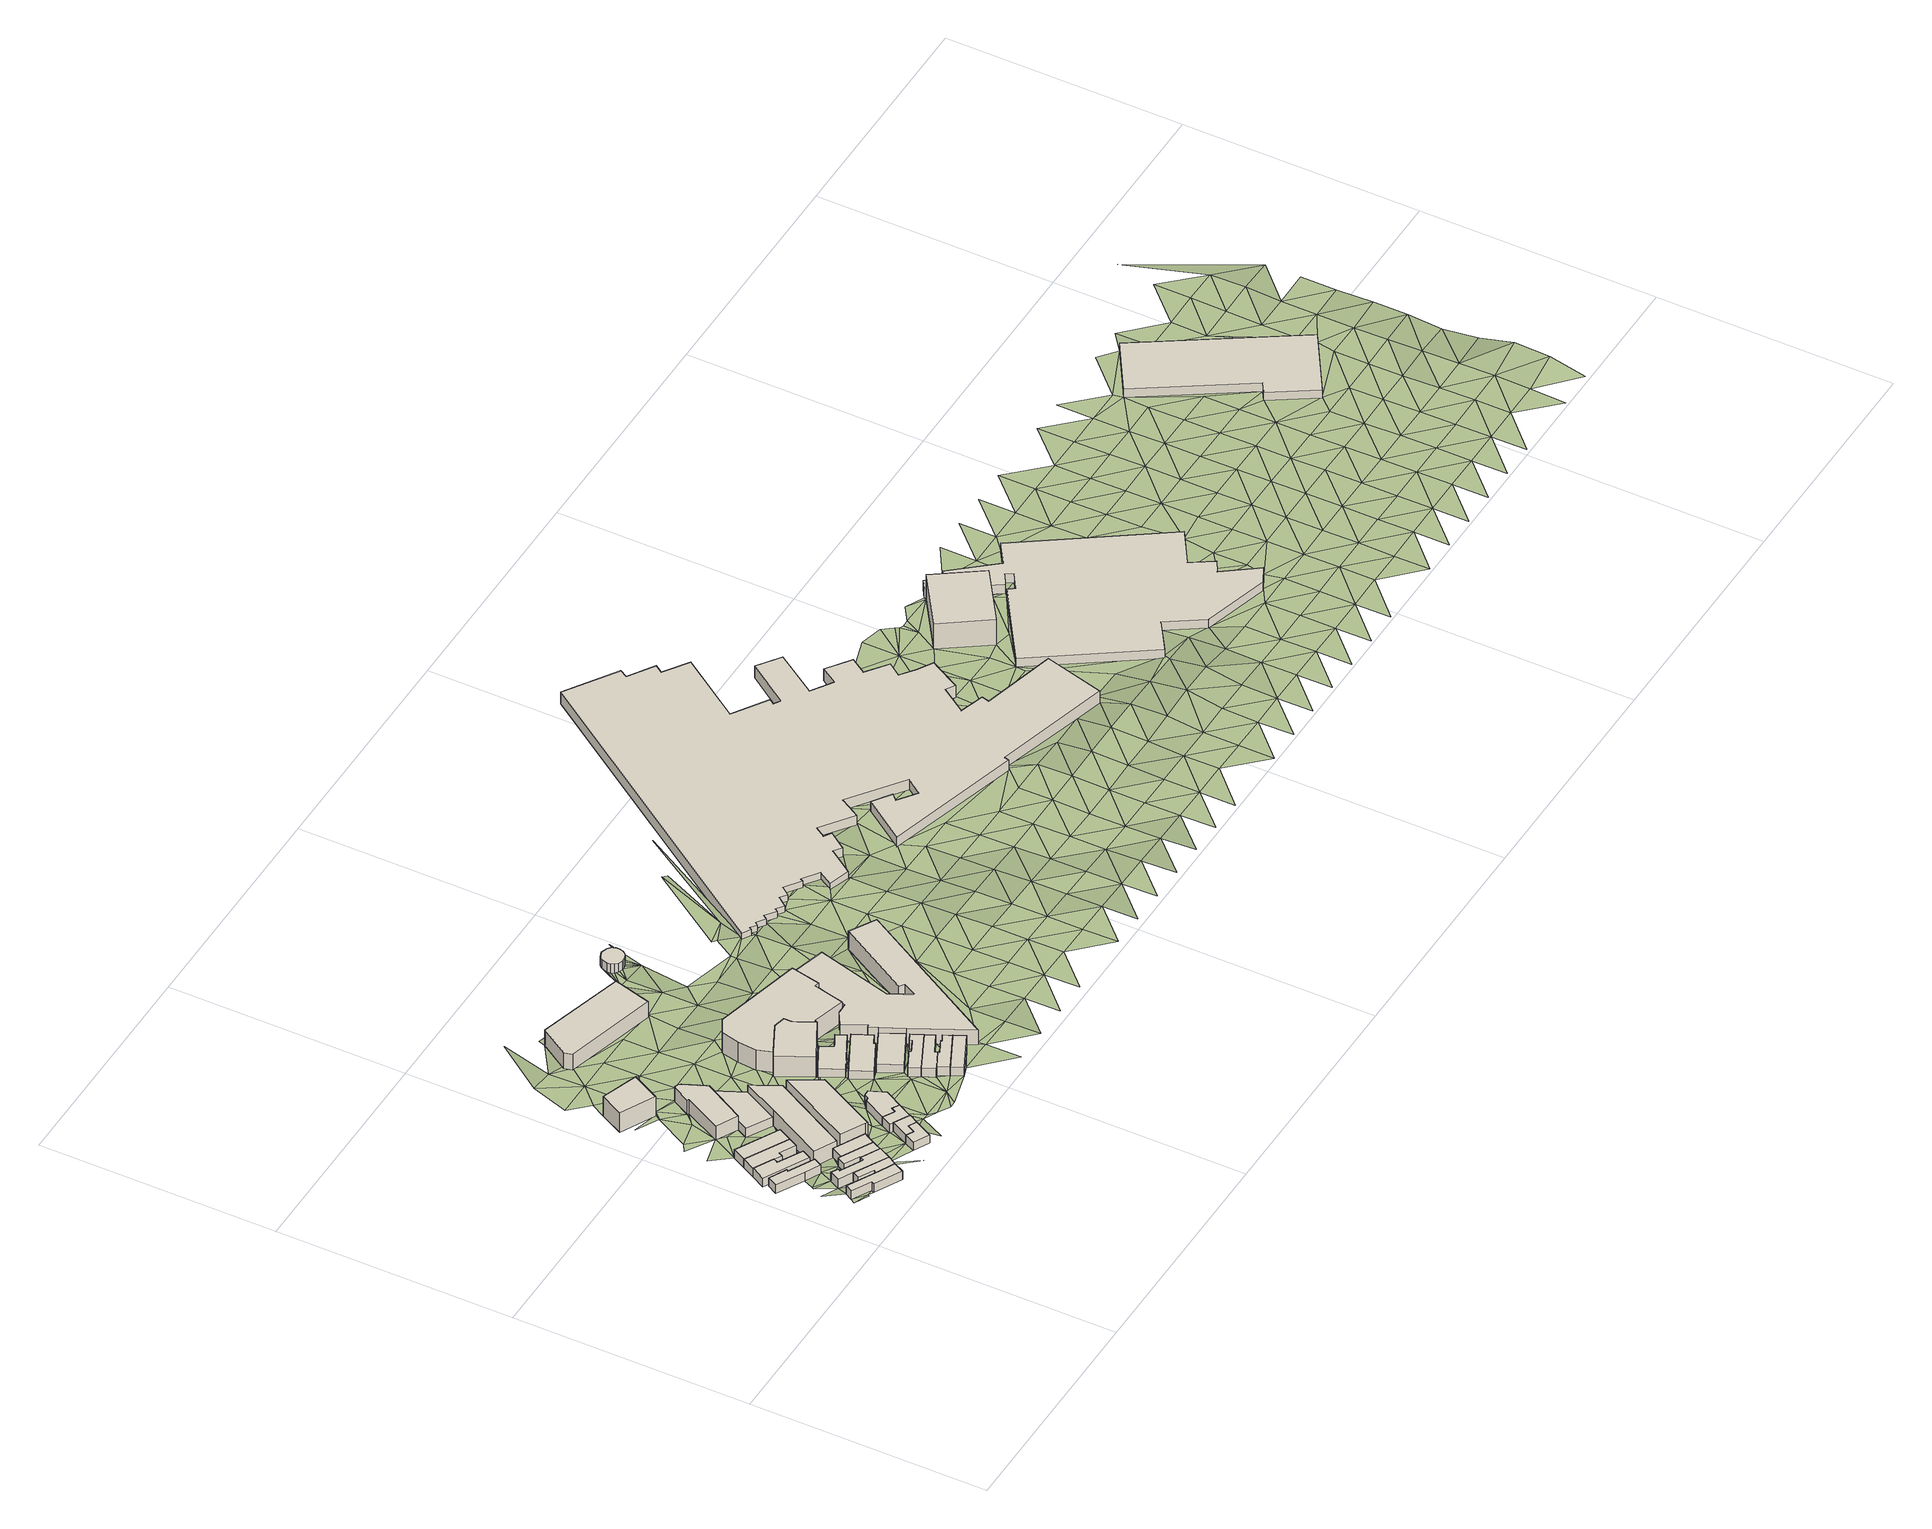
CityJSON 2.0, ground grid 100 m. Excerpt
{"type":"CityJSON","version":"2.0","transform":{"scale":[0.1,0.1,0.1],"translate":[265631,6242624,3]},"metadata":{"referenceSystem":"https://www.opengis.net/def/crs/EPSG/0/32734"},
"CityObjects":{
"building1":{"type":"Building","attributes":{"address":"11 Goldsmith Road Salt River Cape Town","building":"house","building:levels":"1","footprint":{"type":"Polygon"},"plus_code":"C9X3XWXJ+XVV","ground_height":9.92,"building_height":4.1,"roof_height":14.02},"geometry":[{"type":"Solid","lod":"1","boundaries":[[[[0,1,2,3]],[[1,4,5,2]],[[4,6,7,5]],[[6,8,9,7]],[[8,10,11,9]],[[10,12,13,11]],[[12,0,3,13]],[[3,2,5,7,9,11,13]],[[12,10,8,6,4,1,0]]]]}]},
"building2":{"type":"Building","attributes":{"address":"18 Kingsley Road Salt River Cape Town","building":"house","building:levels":"1","footprint":{"type":"Polygon"},"plus_code":"C9XJXGX6+X4V","ground_height":10.74,"building_height":4.1,"roof_height":14.84},"geometry":[{"type":"Solid","lod":"1","boundaries":[[[[14,15,16,17]],[[15,18,19,16]],[[18,20,21,19]],[[20,22,23,21]],[[22,24,25,23]],[[24,26,27,25]],[[26,14,17,27]],[[17,16,19,21,23,25,27]],[[26,24,22,20,18,15,14]]]]}]},
"building3":{"type":"Building","attributes":{"address":"9 Goldsmith Road Salt River Cape Town","building":"house","building:levels":"1","footprint":{"type":"Polygon"},"plus_code":"C9X5XMX9+XFW","ground_height":9.92,"building_height":4.1,"roof_height":14.02},"geometry":[{"type":"Solid","lod":"1","boundaries":[[[[28,29,30,31,32,33]],[[29,34,35,31,30]],[[34,36,37,35]],[[36,38,39,37]],[[38,40,41,39]],[[40,28,33,32,41]],[[32,31,35,37,39,41]],[[40,38,36,34,29,28]]]]}]},
"building4":{"type":"Building","attributes":{"address":"16 Kingsley Road Salt River Cape Town","building":"house","building:levels":"1","footprint":{"type":"Polygon"},"plus_code":"C9XRX4XP+X8X","ground_height":10.74,"building_height":4.1,"roof_height":14.84},"geometry":[{"type":"Solid","lod":"1","boundaries":[[[[15,42,43,16]],[[42,44,45,43]],[[44,46,47,45]],[[46,48,49,47]],[[48,18,19,49]],[[18,15,16,19]],[[16,43,45,47,49,19]],[[18,48,46,44,42,15]]]]}]},
"building5":{"type":"Building","attributes":{"address":"14 Kingsley Road Salt River Cape Town","building":"house","building:levels":"1","footprint":{"type":"Polygon"},"plus_code":"C9XRXVX4+XFX","ground_height":10.74,"building_height":4.1,"roof_height":14.84},"geometry":[{"type":"Solid","lod":"1","boundaries":[[[[50,51,52,43]],[[51,53,54,55,52]],[[53,56,57,58,55,54]],[[56,59,60,58,57]],[[59,61,62,60]],[[61,63,64,62]],[[63,65,66,64]],[[65,67,45,66]],[[67,50,43,45]],[[43,52,55,58,60,62,64,66,45]],[[67,65,63,61,59,56,53,51,50]]]]}]},
"building6":{"type":"Building","attributes":{"address":"7 Goldsmith Road Salt River Cape Town","building":"house","building:levels":"1","footprint":{"type":"Polygon"},"plus_code":"C9X8XMX8+X8W","ground_height":9.62,"building_height":4.1,"roof_height":13.72},"geometry":[{"type":"Solid","lod":"1","boundaries":[[[[68,28,33,69]],[[28,40,70,33]],[[40,71,72,70]],[[71,73,74,72]],[[73,75,76,74]],[[75,77,78,76]],[[77,68,69,78]],[[69,33,70,72,74,76,78]],[[77,75,73,71,40,28,68]]]]}]},
"building7":{"type":"Building","attributes":{"address":"5 Goldsmith Road Salt River Cape Town","building":"house","building:levels":"1","footprint":{"type":"Polygon"},"plus_code":"C9XFXJXV+XHR","ground_height":9.62,"building_height":4.1,"roof_height":13.72},"geometry":[{"type":"Solid","lod":"1","boundaries":[[[[68,77,78,69]],[[77,79,80,78]],[[79,81,82,80]],[[81,68,69,82]],[[69,78,80,82]],[[81,79,77,68]]]]}]},
"building8":{"type":"Building","attributes":{"address":"12 Kingsley Road Salt River Cape Town","building":"house","building:levels":"1","footprint":{"type":"Polygon"},"plus_code":"CCX3XFXR+XCV","ground_height":10.36,"building_height":4.1,"roof_height":14.46},"geometry":[{"type":"Solid","lod":"1","boundaries":[[[[51,83,84,85]],[[83,86,87,84]],[[86,88,89,87]],[[88,90,91,89]],[[90,92,93,91]],[[92,53,54,93]],[[53,51,85,54]],[[85,84,87,89,91,93,54]],[[53,92,90,88,86,83,51]]]]}]},
"building9":{"type":"Building","attributes":{"address":"10 Kingsley Road Salt River Cape Town","building":"house","building:levels":"1","footprint":{"type":"Polygon"},"plus_code":"CCX6XMXG+X8V","ground_height":10.36,"building_height":4.1,"roof_height":14.46},"geometry":[{"type":"Solid","lod":"1","boundaries":[[[[83,94,95,84]],[[94,96,97,95]],[[96,98,99,97]],[[98,86,87,99]],[[86,83,84,87]],[[84,95,97,99,87]],[[86,98,96,94,83]]]]}]},
"building10":{"type":"Building","attributes":{"address":"484 Goldsmith Road Salt River Cape Town","building":"apartments","building:levels":"3","footprint":{"type":"Polygon"},"plus_code":"C9X7XFX7+XQR","ground_height":8.63,"building_height":9.7,"roof_height":18.33},"geometry":[{"type":"Solid","lod":"1","boundaries":[[[[100,101,102,103,104,105]],[[101,106,107,103,102]],[[106,108,109,107]],[[108,100,105,104,109]],[[104,103,107,109]],[[108,106,101,100]]]]}]},
"building11":{"type":"Building","attributes":{"address":"381 Lower Main Road Salt River Cape Town","building":"office","building:levels":"2","footprint":{"type":"Polygon"},"plus_code":"CCX6XJXJ+X3X","ground_height":9.96,"building_height":6.9,"roof_height":16.86},"geometry":[{"type":"Solid","lod":"1","boundaries":[[[[110,111,112,113,114,115]],[[111,116,117,113,112]],[[116,118,119,117]],[[118,120,121,119]],[[120,110,115,114,121]],[[114,113,117,119,121]],[[120,118,116,111,110]]]]}]},
"building12":{"type":"Building","attributes":{"building":"retail","building:levels":"2","footprint":{"type":"Polygon"},"plus_code":"C9XVXCXX+XJX","ground_height":8.91,"building_height":6.9,"roof_height":15.81},"geometry":[{"type":"Solid","lod":"1","boundaries":[[[[122,123,124,125,126,127]],[[123,128,129,125,124]],[[128,130,131,129]],[[130,132,133,131]],[[132,134,135,133]],[[134,136,137,135]],[[136,138,139,137]],[[138,140,141,139]],[[140,122,127,126,141]],[[126,125,129,131,133,135,137,139,141]],[[140,138,136,134,132,130,128,123,122]]]]}]},
"building13":{"type":"Building","attributes":{"address":"7 Kingsley Road Salt River Cape Town","building":"house","building:levels":"1","footprint":{"type":"Polygon"},"plus_code":"CFX3XFXC+X4W","ground_height":10.5,"building_height":4.1,"roof_height":14.6},"geometry":[{"type":"Solid","lod":"1","boundaries":[[[[142,143,144,145]],[[143,146,147,144]],[[146,148,149,147]],[[148,150,151,149]],[[150,152,153,151]],[[152,142,145,153]],[[145,144,147,149,151,153]],[[152,150,148,146,143,142]]]]}]},
"building14":{"type":"Building","attributes":{"building":"retail","building:levels":"1","footprint":{"type":"Polygon"},"plus_code":"CCX7X4XM+X4X","ground_height":9.27,"building_height":4.1,"roof_height":13.37},"geometry":[{"type":"Solid","lod":"1","boundaries":[[[[154,155,127,115]],[[155,156,157,127]],[[156,158,159,157]],[[158,160,112,159]],[[160,154,115,112]],[[115,127,157,159,112]],[[160,158,156,155,154]]]]}]},
"building15":{"type":"Building","attributes":{"address":"The Baobab Student Accomodation 377 Lower Main Road Salt River Cape Town","building":"residential","building:levels":"3","rooms":"42","residential":"student","footprint":{"type":"Polygon"},"plus_code":"CCXPXJXH+XFW","ground_height":9.88,"building_height":9.7,"roof_height":19.58},"geometry":[{"type":"Solid","lod":"1","boundaries":[[[[161,162,95,163,164,97]],[[162,165,166,163,95]],[[165,167,168,166]],[[167,169,170,168]],[[169,161,97,164,170]],[[164,163,166,168,170]],[[169,167,165,162,161]]]]}]},
"building16":{"type":"Building","attributes":{"address":"5 Kingsley Road Salt River Cape Town","building":"house","building:levels":"1","footprint":{"type":"Polygon"},"plus_code":"CFX6XGXR+X3V","ground_height":10.5,"building_height":4.1,"roof_height":14.6},"geometry":[{"type":"Solid","lod":"1","boundaries":[[[[171,172,153,145]],[[172,173,151,153]],[[173,174,149,151]],[[174,175,176,177,149]],[[175,178,179,180,177,176]],[[178,171,145,180,179]],[[145,153,151,149,177,180]],[[178,175,174,173,172,171]]]]}]},
"building17":{"type":"Building","attributes":{"address":"3 Kingsley Road Salt River Cape Town","building":"house","building:levels":"1","footprint":{"type":"Polygon"},"plus_code":"CFX9X2X5+X4R","ground_height":10.16,"building_height":4.1,"roof_height":14.26},"geometry":[{"type":"Solid","lod":"1","boundaries":[[[[181,182,183,176]],[[182,184,185,186,183]],[[184,187,188,189,186,185]],[[187,190,191,192,189,188]],[[190,193,194,195,192,191]],[[193,196,179,195,194]],[[196,181,176,179]],[[176,183,186,189,192,195,179]],[[196,193,190,187,184,182,181]]]]}]},
"building18":{"type":"Building","attributes":{"address":"375 Lower Main Road Salt River Cape Town","building":"retail","building:levels":"1","footprint":{"type":"Polygon"},"plus_code":"CFXGX8XQ+XGR","ground_height":10.09,"building_height":4.1,"roof_height":14.19},"geometry":[{"type":"Solid","lod":"1","boundaries":[[[[197,198,199,200]],[[198,201,202,199]],[[201,203,204,202]],[[203,205,206,204]],[[205,207,208,206]],[[207,209,191,208]],[[209,210,188,191]],[[210,211,185,188]],[[211,197,200,185]],[[200,199,202,204,206,208,191,188,185]],[[211,210,209,207,205,203,201,198,197]]]]}]},
"building19":{"type":"Building","attributes":{"address":"266 Lower Main Road Salt River Cape Town","building":"commercial","building:levels":"3","footprint":{"type":"Polygon"},"plus_code":"CGX3XMXX+X6W","ground_height":9.28,"building_height":9.7,"roof_height":18.98},"geometry":[{"type":"Solid","lod":"1","boundaries":[[[[212,213,214,215,216,217]],[[213,218,219,220,215,214]],[[218,221,222,223,220,219]],[[221,224,225,226,223,222]],[[224,227,228,226,225]],[[227,229,230,228]],[[229,212,217,216,230]],[[216,215,220,223,226,228,230]],[[229,227,224,221,218,213,212]]]]}]},
"building20":{"type":"Building","attributes":{"address":"The Palace 1-3 Malta Road Salt River Cape Town","building":"cinema","building:use":"commercial","building:levels":"2","footprint":{"type":"Polygon"},"plus_code":"CCXXXJXG+XPW","ground_height":8.08,"building_height":6.9,"roof_height":14.98},"geometry":[{"type":"Solid","lod":"1","boundaries":[[[[231,232,233,234]],[[232,235,236,233]],[[235,237,238,236]],[[237,239,240,238]],[[239,231,234,240]],[[234,233,236,238,240]],[[239,237,235,232,231]]]]}]},
"building21":{"type":"Building","attributes":{"address":"262 Lower Main Road Salt River Cape Town","building":"retail","building:levels":"1","footprint":{"type":"Polygon"},"plus_code":"CGX6X5X4+XFR","ground_height":9.75,"building_height":4.1,"roof_height":13.85},"geometry":[{"type":"Solid","lod":"1","boundaries":[[[[241,242,243,244]],[[242,245,246,243]],[[245,247,248,246]],[[247,249,250,248]],[[249,251,252,250]],[[251,241,244,252]],[[244,243,246,248,250,252]],[[251,249,247,245,242,241]]]]}]},
"building22":{"type":"Building","attributes":{"address":"260 Lower Main Road Salt River Cape Town","building":"retail","building:levels":"1","footprint":{"type":"Polygon"},"plus_code":"CGXHXPXQ+XHV","ground_height":9.83,"building_height":4.1,"roof_height":13.93},"geometry":[{"type":"Solid","lod":"1","boundaries":[[[[253,254,255,256]],[[254,257,258,255]],[[257,259,260,258]],[[259,261,262,260]],[[261,263,264,262]],[[263,253,256,264]],[[256,255,258,260,262,264]],[[263,261,259,257,254,253]]]]}]},
"building23":{"type":"Building","attributes":{"address":"258 Lower Main Road Salt River Cape Town","building":"retail","building:levels":"1","footprint":{"type":"Polygon"},"plus_code":"CGXWXXXC+XGW","ground_height":9.83,"building_height":4.1,"roof_height":13.93},"geometry":[{"type":"Solid","lod":"1","boundaries":[[[[265,266,267,268]],[[266,269,270,267]],[[269,271,272,270]],[[271,265,268,272]],[[268,267,270,272]],[[271,269,266,265]]]]}]},
"building24":{"type":"Building","attributes":{"address":"Lower Main Road Salt River Cape Town","building":"retail","building:levels":"1","footprint":{"type":"Polygon"},"plus_code":"CHX3XGXQ+X2V","ground_height":10.21,"building_height":4.1,"roof_height":14.31},"geometry":[{"type":"Solid","lod":"1","boundaries":[[[[273,274,275,276]],[[274,277,278,275]],[[277,279,280,278]],[[279,281,282,280]],[[281,283,284,282]],[[283,285,286,284]],[[285,287,288,286]],[[287,273,276,288]],[[276,275,278,280,282,284,286,288]],[[287,285,283,281,279,277,274,273]]]]}]},
"building25":{"type":"Building","attributes":{"address":"Lower Main Road Salt River Cape Town","building":"retail","building:levels":"1","footprint":{"type":"Polygon"},"plus_code":"CHX5XWXW+X7W","ground_height":10.21,"building_height":4.1,"roof_height":14.31},"geometry":[{"type":"Solid","lod":"1","boundaries":[[[[289,290,276,275]],[[290,291,292,276]],[[291,293,294,292]],[[293,295,296,294]],[[295,297,298,296]],[[297,299,300,298]],[[299,289,275,300]],[[275,276,292,294,296,298,300]],[[299,297,295,293,291,290,289]]]]}]},
"building26":{"type":"Building","attributes":{"address":"Lower Main Road Salt River Cape Town","building":"retail","building:levels":"1","footprint":{"type":"Polygon"},"plus_code":"CHX8XRX2+XMV","ground_height":10.21,"building_height":4.1,"roof_height":14.31},"geometry":[{"type":"Solid","lod":"1","boundaries":[[[[301,302,303,304]],[[302,305,306,303]],[[305,307,308,306]],[[307,309,310,308]],[[309,311,312,310]],[[311,295,296,312]],[[295,293,294,296]],[[293,301,304,294]],[[304,303,306,308,310,312,296,294]],[[293,295,311,309,307,305,302,301]]]]}]},
"building27":{"type":"Building","attributes":{"address":"Lower Main Road Salt River Cape Town","building":"retail","building:levels":"1","footprint":{"type":"Polygon"},"plus_code":"CHXFX6X7+XHV","ground_height":10.34,"building_height":4.1,"roof_height":14.44},"geometry":[{"type":"Solid","lod":"1","boundaries":[[[[313,314,315,316,317,304]],[[314,318,319,316,315]],[[318,320,321,319]],[[320,313,304,317,321]],[[317,316,319,321]],[[320,318,314,313]]]]}]},
"building28":{"type":"Building","attributes":{"address":"Malta House 3 Malta Road 7925 Salt River","building":"commercial","building:levels":"3","footprint":{"type":"Polygon"},"plus_code":"CGXJXHX7+XMW","ground_height":8.87,"building_height":9.7,"roof_height":18.57},"geometry":[{"type":"Solid","lod":"1","boundaries":[[[[322,323,324,325]],[[323,326,327,324]],[[326,328,329,327]],[[328,330,331,329]],[[330,332,333,225,331]],[[332,334,222,225,333]],[[334,335,219,222]],[[335,336,214,219]],[[336,337,217,214]],[[337,338,339,217]],[[338,340,341,339]],[[340,342,343,341]],[[342,344,345,346,343]],[[344,322,325,346,345]],[[325,324,327,329,331,225,222,219,214,217,339,341,343,346]],[[344,342,340,338,337,336,335,334,332,330,328,326,323,322]]]]}]},
"building29":{"type":"Building","attributes":{"address":"4 Malta Road Salt River Cape Town","building":"industrial","building:levels":"2","footprint":{"type":"Polygon"},"plus_code":"CHXMX6X5+XRX","ground_height":9.54,"building_height":6.9,"roof_height":16.44},"geometry":[{"type":"Solid","lod":"1","boundaries":[[[[347,348,345,349]],[[348,350,351,345]],[[350,352,353,351]],[[352,354,355,353]],[[354,356,357,355]],[[356,358,359,357]],[[358,360,267,361,359]],[[360,362,268,363,361,267]],[[362,364,365,363,268]],[[364,366,367,365]],[[366,368,369,367]],[[368,370,371,369]],[[370,372,373,371]],[[372,374,375,373]],[[374,376,377,375]],[[376,378,379,377]],[[378,347,349,379]],[[349,345,351,353,355,357,359,361,363,365,367,369,371,373,375,377,379]],[[378,376,374,372,370,368,366,364,362,360,358,356,354,352,350,348,347]]]]}]},
"building30":{"type":"Building","attributes":{"building":"storage_tank","building:levels":"1","footprint":{"type":"Polygon"},"plus_code":"CGXVX9XX+XCV","ground_height":7.19,"building_height":4.1,"roof_height":11.29},"geometry":[{"type":"Solid","lod":"1","boundaries":[[[[380,381,382,383]],[[381,384,385,382]],[[384,386,387,385]],[[386,388,389,387]],[[388,390,391,389]],[[390,392,393,391]],[[392,394,395,393]],[[394,396,397,395]],[[396,398,399,397]],[[398,400,401,399]],[[400,402,403,401]],[[402,404,405,403]],[[404,406,407,405]],[[406,408,409,407]],[[408,410,411,409]],[[410,380,383,411]],[[383,382,385,387,389,391,393,395,397,399,401,403,405,407,409,411]],[[410,408,406,404,402,400,398,396,394,392,390,388,386,384,381,380]]]]}]},
"building31":{"type":"Building","attributes":{"building":"industrial","building:levels":"1","footprint":{"type":"Polygon"},"plus_code":"CVX2X3XW+XRW","ground_height":5.39,"building_height":4.1,"roof_height":9.49},"geometry":[{"type":"Solid","lod":"1","boundaries":[[[[412,413,414,415]],[[413,416,417,414]],[[416,418,419,417]],[[418,420,421,419]],[[420,422,423,421]],[[422,424,425,423]],[[424,426,427,425]],[[426,428,429,427]],[[428,430,431,429]],[[430,432,433,431]],[[432,434,435,433]],[[434,436,437,435]],[[436,438,439,437]],[[438,440,441,439]],[[440,442,443,441]],[[442,444,445,443]],[[444,446,447,445]],[[446,448,449,447]],[[448,450,451,449]],[[450,452,453,451]],[[452,454,455,453]],[[454,456,457,455]],[[456,458,459,457]],[[458,460,461,459]],[[460,462,463,461]],[[462,464,465,463]],[[464,466,467,465]],[[466,468,469,467]],[[468,470,471,469]],[[470,472,473,471]],[[472,474,475,473]],[[474,476,477,475]],[[476,478,479,477]],[[478,480,481,479]],[[480,482,483,481]],[[482,484,485,483]],[[484,486,487,485]],[[486,488,489,487]],[[488,490,491,489]],[[490,492,493,491]],[[492,494,495,493]],[[494,496,497,495]],[[496,498,499,497]],[[498,500,501,499]],[[500,502,503,501]],[[502,504,505,503]],[[504,506,507,505]],[[506,508,509,507]],[[508,510,511,509]],[[510,512,513,511]],[[512,514,515,513]],[[514,516,517,515]],[[516,518,519,517]],[[518,520,521,519]],[[520,522,523,521]],[[522,524,525,523]],[[524,526,527,525]],[[526,528,529,527]],[[528,530,531,529]],[[530,532,533,531]],[[532,412,415,533]],[[415,414,417,419,421,423,425,427,429,431,433,435,437,439,441,443,445,447,449,451,453,455,457,459,461,463,465,467,469,471,473,475,477,479,481,483,485,487,489,491,493,495,497,499,501,503,505,507,509,511,513,515,517,519,521,523,525,527,529,531,533]],[[532,530,528,526,524,522,520,518,516,514,512,510,508,506,504,502,500,498,496,494,492,490,488,486,484,482,480,478,476,474,472,470,468,466,464,462,460,458,456,454,452,450,448,446,444,442,440,438,436,434,432,430,428,426,424,422,420,418,416,413,412]]]]}]},
"building32":{"type":"Building","attributes":{"building":"industrial","building:levels":"4","footprint":{"type":"Polygon"},"plus_code":"C6XFX6X7+X3V","ground_height":3.67,"building_height":12.5,"roof_height":16.17},"geometry":[{"type":"Solid","lod":"1","boundaries":[[[[534,535,536,537]],[[535,538,539,536]],[[538,540,541,539]],[[540,534,537,541]],[[537,536,539,541]],[[540,538,535,534]]]]}]},
"building33":{"type":"Building","attributes":{"building":"industrial","building:levels":"1","footprint":{"type":"Polygon"},"plus_code":"C8X4XWX7+XMV","ground_height":3.94,"building_height":4.1,"roof_height":8.04},"geometry":[{"type":"Solid","lod":"1","boundaries":[[[[542,543,544,545]],[[543,546,547,544]],[[546,548,549,547]],[[548,550,551,549]],[[550,552,553,551]],[[552,554,555,553]],[[554,556,557,555]],[[556,558,559,557]],[[558,560,561,559]],[[560,562,563,561]],[[562,564,565,563]],[[564,566,567,565]],[[566,568,569,567]],[[568,570,571,569]],[[570,572,573,571]],[[572,574,575,573]],[[574,576,577,575]],[[576,578,579,577]],[[578,580,581,579]],[[580,582,583,581]],[[582,542,545,583]],[[545,544,547,549,551,553,555,557,559,561,563,565,567,569,571,573,575,577,579,581,583]],[[582,580,578,576,574,572,570,568,566,564,562,560,558,556,554,552,550,548,546,543,542]]]]}]},
"building34":{"type":"Building","attributes":{"building":"industrial","building:levels":"1","footprint":{"type":"Polygon"},"plus_code":"CJXRXJX5+XCX","ground_height":3.73,"building_height":4.1,"roof_height":7.83},"geometry":[{"type":"Solid","lod":"1","boundaries":[[[[584,585,586,587]],[[585,588,589,586]],[[588,590,591,589]],[[590,592,593,591]],[[592,594,595,593]],[[594,584,587,595]],[[587,586,589,591,593,595]],[[594,592,590,588,585,584]]]]}]},
"terrain1":{"type":"TINRelief","geometry":[{"type":"CompositeSurface","lod":"1","boundaries":[[[596,597,598]],[[598,597,599]],[[65,600,601]],[[596,598,602]],[[603,65,601]],[[602,598,604]],[[605,606,63]],[[63,606,65]],[[601,607,603]],[[608,65,603]],[[1,605,609]],[[610,611,10]],[[609,605,63]],[[8,610,10]],[[63,61,612]],[[613,603,607]],[[63,612,609]],[[61,59,90]],[[610,8,6]],[[614,615,616]],[[90,612,61]],[[617,90,59]],[[612,88,609]],[[612,90,88]],[[618,614,616]],[[609,88,6]],[[610,6,619]],[[620,621,81]],[[619,618,610]],[[622,90,617]],[[622,623,90]],[[614,624,625]],[[6,626,619]],[[88,626,6]],[[624,614,618]],[[619,624,618]],[[86,626,88]],[[627,620,628]],[[629,619,626]],[[619,630,624]],[[620,81,631]],[[632,631,81]],[[42,633,634]],[[626,635,629]],[[636,633,42]],[[632,81,637]],[[638,628,620]],[[619,639,630]],[[628,638,640]],[[620,631,641]],[[633,142,634]],[[641,631,632]],[[642,640,643]],[[634,142,644]],[[143,142,633]],[[630,639,637]],[[620,136,638]],[[639,632,637]],[[645,644,646]],[[134,640,638]],[[643,640,647]],[[169,629,635]],[[134,647,640]],[[100,648,649]],[[644,650,646]],[[638,136,134]],[[142,650,644]],[[651,649,652]],[[647,108,643]],[[108,648,100]],[[651,652,653]],[[134,654,647]],[[646,650,655]],[[650,142,656]],[[652,649,648]],[[654,657,647]],[[108,647,657]],[[658,629,169]],[[655,650,659]],[[646,655,167]],[[653,652,660]],[[661,108,657]],[[662,663,148]],[[664,648,108]],[[657,665,661]],[[652,648,664]],[[666,655,659]],[[661,665,667]],[[661,667,155]],[[175,148,663]],[[668,660,652]],[[664,108,661]],[[167,655,666]],[[663,182,175]],[[653,660,669]],[[110,670,155]],[[671,110,658]],[[672,182,663]],[[660,668,673]],[[668,652,674]],[[664,674,652]],[[658,169,671]],[[663,675,672]],[[666,676,203]],[[155,677,661]],[[666,203,167]],[[672,678,182]],[[110,671,670]],[[660,673,239]],[[182,678,679]],[[661,677,664]],[[677,155,670]],[[671,169,680]],[[681,167,203]],[[167,242,169]],[[203,201,681]],[[672,675,682]],[[169,242,680]],[[674,664,683]],[[682,675,684]],[[678,672,685]],[[686,670,671]],[[253,167,681]],[[687,201,679]],[[668,674,688]],[[686,671,680]],[[242,167,689]],[[679,678,685]],[[664,677,683]],[[681,201,687]],[[167,690,689]],[[691,682,684]],[[253,690,167]],[[682,685,672]],[[692,670,686]],[[680,242,693]],[[686,680,694]],[[677,670,695]],[[253,681,687]],[[685,687,679]],[[242,689,690]],[[688,674,683]],[[670,692,695]],[[682,691,696]],[[693,242,697]],[[683,677,698]],[[685,682,290]],[[699,687,685]],[[700,668,688]],[[290,682,701]],[[695,698,677]],[[269,687,702]],[[702,687,699]],[[703,687,269]],[[704,701,682]],[[699,685,290]],[[704,682,696]],[[253,705,690]],[[701,704,293]],[[706,239,707]],[[703,708,687]],[[702,699,709]],[[700,688,683]],[[698,710,683]],[[711,693,697]],[[698,695,712]],[[269,713,703]],[[710,700,683]],[[690,705,714]],[[697,715,716]],[[709,717,702]],[[711,697,716]],[[708,703,713]],[[718,709,719]],[[720,698,712]],[[721,722,696]],[[720,710,698]],[[708,723,724]],[[725,726,727]],[[726,728,727]],[[279,709,718]],[[729,711,716]],[[711,729,730]],[[729,716,714]],[[717,709,279]],[[729,714,705]],[[713,723,708]],[[705,723,731]],[[732,706,707]],[[725,727,733]],[[705,734,729]],[[731,734,705]],[[723,713,731]],[[710,735,700]],[[736,737,721]],[[279,277,717]],[[730,729,738]],[[721,737,722]],[[720,735,710]],[[739,740,727]],[[717,277,741]],[[733,727,740]],[[740,717,741]],[[733,740,741]],[[742,730,738]],[[717,740,743]],[[740,320,743]],[[722,743,320]],[[707,700,744]],[[322,720,712]],[[722,737,743]],[[744,700,735]],[[738,745,742]],[[735,720,746]],[[707,744,732]],[[747,743,737]],[[742,745,748]],[[749,744,735]],[[750,732,744]],[[742,748,751]],[[747,737,752]],[[720,322,746]],[[749,735,753]],[[746,753,735]],[[754,732,750]],[[755,743,747]],[[732,756,757]],[[756,732,754]],[[758,732,757]],[[750,744,759]],[[744,749,759]],[[760,754,750]],[[761,760,750]],[[759,761,750]],[[762,763,764]],[[763,762,765]],[[766,747,752]],[[761,759,767]],[[746,322,768]],[[759,769,767]],[[753,746,770]],[[753,771,749]],[[772,769,759]],[[755,773,743]],[[747,766,755]],[[772,759,774]],[[775,764,763]],[[770,746,768]],[[759,776,774]],[[768,322,777]],[[777,764,775]],[[753,770,771]],[[755,766,778]],[[755,778,779]],[[368,775,763]],[[773,780,743]],[[766,781,782]],[[777,783,768]],[[779,773,755]],[[784,777,775]],[[768,785,770]],[[786,771,770]],[[782,778,766]],[[777,784,783]],[[785,768,783]],[[775,368,784]],[[771,786,787]],[[770,785,786]],[[778,788,779]],[[788,778,782]],[[789,790,787]],[[783,784,791]],[[791,784,368]],[[786,789,787]],[[792,786,785]],[[773,779,793]],[[779,788,794]],[[795,785,783]],[[792,785,796]],[[792,796,797]],[[798,782,799]],[[796,785,795]],[[791,800,783]],[[793,779,794]],[[783,800,795]],[[368,780,791]],[[795,801,796]],[[788,782,802]],[[773,803,780]],[[804,790,789]],[[803,773,793]],[[802,794,788]],[[802,782,798]],[[795,805,806]],[[795,800,805]],[[791,780,807]],[[805,800,808]],[[800,791,809]],[[805,808,810]],[[803,807,780]],[[794,811,793]],[[794,802,812]],[[813,789,786]],[[791,807,809]],[[809,808,800]],[[811,794,812]],[[798,814,802]],[[793,815,803]],[[804,789,816]],[[817,808,818]],[[818,808,809]],[[819,814,798]],[[803,815,807]],[[811,815,793]],[[812,802,820]],[[814,820,802]],[[821,822,818]],[[809,823,818]],[[807,824,809]],[[821,818,823]],[[812,825,811]],[[807,815,824]],[[821,823,822]],[[826,823,809]],[[820,825,812]],[[827,814,819]],[[826,809,828]],[[811,829,815]],[[828,809,824]],[[830,823,826]],[[831,823,830]],[[814,827,820]],[[825,829,811]],[[815,832,824]],[[833,826,828]],[[815,829,832]],[[820,834,825]],[[820,827,835]],[[828,824,836]],[[836,824,832]],[[820,835,834]],[[825,837,829]],[[828,838,833]],[[827,839,840]],[[832,829,837]],[[833,841,842]],[[838,828,836]],[[825,834,837]],[[840,835,827]],[[841,833,838]],[[836,832,843]],[[834,835,844]],[[837,845,832]],[[844,835,840]],[[836,846,838]],[[838,847,841]],[[832,845,843]],[[836,843,846]],[[837,834,848]],[[834,844,849]],[[850,847,851]],[[852,840,853]],[[837,848,845]],[[847,838,854]],[[834,849,848]],[[838,846,854]],[[851,847,854]],[[844,840,855]],[[845,856,843]],[[855,849,844]],[[855,840,852]],[[845,848,856]],[[846,843,857]],[[854,846,858]],[[856,857,843]],[[849,859,848]],[[849,855,860]],[[852,861,862]],[[856,848,859]],[[849,860,859]],[[854,858,863]],[[852,862,855]],[[856,864,857]],[[863,858,865]],[[860,855,866]],[[859,864,856]],[[862,866,855]],[[857,867,846]],[[868,869,865]],[[865,870,863]],[[859,860,871]],[[866,872,860]],[[873,862,874]],[[869,870,865]],[[859,871,864]],[[860,872,871]],[[862,873,866]],[[867,857,864]],[[875,864,871]],[[866,876,872]],[[866,873,877]],[[866,877,876]],[[867,864,875]],[[872,878,871]],[[873,879,880]],[[872,876,878]],[[880,877,873]],[[875,871,881]],[[881,871,878]],[[876,877,882]],[[867,875,881]],[[882,877,880]],[[883,867,881]],[[878,876,884]],[[876,882,885]],[[886,880,887]],[[876,885,884]],[[888,881,878]],[[881,888,883]],[[882,880,889]],[[888,878,884]],[[889,885,882]],[[889,880,886]],[[888,890,883]],[[884,885,891]],[[885,889,892]],[[885,892,891]],[[886,893,889]],[[890,888,884]],[[894,893,886]],[[890,884,891]],[[883,890,895]],[[892,889,896]],[[893,896,889]],[[897,898,899]],[[900,898,897]],[[891,892,901]],[[896,902,892]],[[899,903,897]],[[904,893,894]],[[897,903,900]],[[899,905,906]],[[892,902,901]],[[891,895,890]],[[893,904,896]],[[903,899,907]],[[895,891,901]],[[906,907,899]],[[504,502,500]],[[908,500,909]],[[896,910,902]],[[896,904,911]],[[912,903,907]],[[913,906,905]],[[895,901,914]],[[896,911,910]],[[915,908,912]],[[902,916,901]],[[917,500,908]],[[500,917,504]],[[907,915,912]],[[904,918,919]],[[907,906,920]],[[915,917,908]],[[914,901,916]],[[902,910,916]],[[913,895,914]],[[919,911,904]],[[920,906,921]],[[921,906,913]],[[917,922,504]],[[907,923,915]],[[920,923,907]],[[910,911,924]],[[540,917,915]],[[916,925,914]],[[914,925,913]],[[924,911,919]],[[540,915,923]],[[913,920,921]],[[926,922,917]],[[916,910,927]],[[910,924,928]],[[917,540,929]],[[534,923,920]],[[930,919,931]],[[540,923,534]],[[920,913,932]],[[917,933,926]],[[910,928,927]],[[925,916,932]],[[934,917,929]],[[934,933,917]],[[932,913,925]],[[924,919,935]],[[936,534,920]],[[927,932,916]],[[935,928,924]],[[935,919,930]],[[937,934,929]],[[937,929,938]],[[929,540,939]],[[927,928,940]],[[941,936,920]],[[928,935,942]],[[930,943,944]],[[929,939,938]],[[927,940,932]],[[928,942,940]],[[936,945,534]],[[930,944,935]],[[946,938,939]],[[947,932,940]],[[942,935,948]],[[949,534,945]],[[570,946,939]],[[944,948,935]],[[950,940,942]],[[941,945,936]],[[947,940,950]],[[570,939,949]],[[948,951,942]],[[942,951,950]],[[952,944,953]],[[954,570,949]],[[944,952,948]],[[949,945,954]],[[945,941,954]],[[941,955,954]],[[956,957,568]],[[954,955,958]],[[948,959,951]],[[951,959,950]],[[948,952,960]],[[958,961,954]],[[948,960,959]],[[952,962,963]],[[964,957,965]],[[966,950,959]],[[963,960,952]],[[957,964,967]],[[959,960,968]],[[965,969,964]],[[968,960,963]],[[959,970,966]],[[959,968,970]],[[964,969,971]],[[972,963,973]],[[966,970,974]],[[975,964,971]],[[968,963,976]],[[977,978,979]],[[977,974,978]],[[976,970,968]],[[971,969,980]],[[981,982,979]],[[976,963,972]],[[980,969,983]],[[981,979,978]],[[970,984,974]],[[983,969,985]],[[985,982,981]],[[978,974,986]],[[970,976,984]],[[980,987,971]],[[978,986,981]],[[974,984,986]],[[976,972,988]],[[989,971,987]],[[990,983,985]],[[991,980,983]],[[992,988,972]],[[985,981,993]],[[983,990,991]],[[994,984,976]],[[993,981,986]],[[988,994,976]],[[980,995,987]],[[980,991,996]],[[985,997,990]],[[985,993,998]],[[986,984,999]],[[995,980,996]],[[994,1000,984]],[[990,997,991]],[[988,992,1001]],[[985,998,997]],[[984,1000,999]],[[988,1001,994]],[[993,986,1002]],[[1003,987,995]],[[996,991,1004]],[[998,993,1002]],[[1004,991,997]],[[986,999,1002]],[[996,1005,995]],[[994,1006,1000]],[[994,1001,1007]],[[1008,997,998]],[[1005,996,1004]],[[998,1002,1008]],[[994,1007,1006]],[[995,1009,1003]],[[1000,1010,999]],[[1011,1012,1001]],[[1009,995,1005]],[[1004,997,1013]],[[997,1008,1014]],[[1000,1006,1010]],[[1012,1007,1001]],[[1015,1002,999]],[[1004,1013,1005]],[[997,1014,1013]],[[999,1010,1015]],[[1008,1002,1016]],[[1006,1007,1017]],[[1018,1009,1005]],[[1017,1007,1012]],[[1014,1008,1016]],[[1016,1002,1015]],[[1018,1005,1013]],[[1006,1019,1010]],[[1006,1017,1020]],[[1012,1021,1022]],[[1009,1018,1023]],[[1024,1013,1014]],[[1016,1025,1014]],[[1006,1020,1019]],[[1026,1015,1010]],[[1009,1023,1027]],[[1017,1012,1028]],[[1014,1025,1024]],[[1018,1013,1029]],[[1010,1019,1026]],[[1030,1016,1015]],[[1028,1020,1017]],[[1028,1012,1022]],[[1029,1023,1018]],[[1029,1013,1024]],[[1016,1030,1025]],[[1026,1030,1015]],[[1027,1023,1031]],[[1032,1019,1020]],[[1020,1028,1033]],[[1034,1024,1025]],[[1022,1035,1036]],[[1031,1023,1029]],[[1019,1032,1026]],[[1025,1030,1034]],[[1020,1033,1032]],[[1022,1036,1028]],[[1037,1029,1024]],[[1024,1034,1038]],[[1030,1026,1039]],[[1033,1028,1040]],[[1032,1041,1026]],[[1038,1037,1024]],[[1036,1040,1028]],[[1029,585,1031]],[[1030,1039,1034]],[[1026,1041,1039]],[[1042,1043,1031]],[[1033,1044,1032]],[[1029,1037,585]],[[1040,1045,1033]],[[1038,1034,1046]],[[1036,1047,1048]],[[1044,1041,1032]],[[1042,1031,585]],[[1039,1046,1034]],[[1033,1045,1044]],[[1036,1048,1040]],[[1037,1038,1049]],[[1041,1050,1039]],[[1046,1049,1038]],[[1049,585,1037]],[[1051,1045,1040]],[[1050,1041,1044]],[[1039,590,1046]],[[1051,1040,1048]],[[1050,1052,1039]],[[585,1049,588]],[[1044,1045,1053]],[[590,1039,1052]],[[1045,1051,1054]],[[588,1049,1046]],[[590,588,1046]],[[1055,1048,1056]],[[584,1042,585]],[[1045,1054,1053]],[[1057,1050,1044]],[[1051,1048,1058]],[[1053,1057,1044]],[[1059,1042,584]],[[1050,1057,1052]],[[1054,1051,1058]],[[1058,1048,1055]],[[1054,1060,1053]],[[1058,1061,1054]],[[1054,1061,1060]],[[1057,1053,1062]],[[1063,1052,1057]],[[1064,1058,1055]],[[1055,1065,1066]],[[1062,1053,1060]],[[584,1067,1068]],[[1058,1064,1061]],[[1064,1055,1066]],[[1069,1067,584]],[[1063,1057,1062]],[[1069,1052,1063]],[[1067,1070,1068]],[[1060,1061,1071]],[[1061,1064,1072]],[[1070,1067,1073]],[[1069,1073,1067]],[[1061,1072,1071]],[[1066,1074,1064]],[[1075,1062,1060]],[[1074,1066,1076]],[[1073,1069,1077]],[[1075,1060,1071]],[[1078,1063,1062]],[[1079,1072,1064]],[[1080,1073,1077]],[[1064,1074,1079]],[[1063,1078,1069]],[[1081,1070,1073]],[[1078,1062,1075]],[[1073,1080,1082]],[[1077,1069,1083]],[[1071,1072,1084]],[[1081,1073,1082]],[[1079,1085,1072]],[[1083,1080,1077]],[[1069,1078,1083]],[[1072,1085,1084]],[[1086,1075,1071]],[[1087,1070,1081]],[[1078,1075,1086]],[[1088,1082,1080]],[[1080,1083,1089]],[[1086,1071,1084]],[[1089,1088,1080]],[[1083,1078,1090]],[[1091,1081,1082]],[[1090,1078,1086]],[[1087,1081,1091]],[[1091,1082,1088]],[[1092,1089,1083]],[[1090,1092,1083]],[[1093,1088,1089]],[[1092,1094,1089]],[[1091,1088,1093]],[[1093,1095,1091]]]}]}
},
"vertices":[
[10,442,69],[122,382,69],[122,382,110],[10,442,110],[187,349,69],[187,349,110],[206,385,69],[206,385,110],[100,440,69],[100,440,110],[105,448,69],[105,448,110],[32,485,69],[32,485,110],
[295,63,76],[318,108,76],[318,108,118],[295,63,118],[243,145,76],[243,145,118],[124,208,76],[124,208,118],[107,177,76],[107,177,118],[187,135,76],[187,135,118],[181,123,76],[181,123,118],
[52,561,66],[20,503,66],[20,503,107],[20,503,110],[52,561,110],[52,561,107],[204,404,66],[204,404,110],[225,444,66],[225,444,110],[124,499,66],[124,499,110],[134,518,66],[134,518,110],
[341,145,76],[341,145,118],[200,219,76],[200,219,118],[185,190,76],[185,190,118],[249,158,76],[249,158,118],
[341,145,73],[367,196,73],[367,196,118],[287,237,73],[287,237,115],[287,237,118],[279,221,73],[279,221,115],[279,221,118],[187,269,73],[187,269,118],[192,278,73],[192,278,118],[163,293,73],[163,293,118],[140,250,73],[140,250,118],[200,219,73],
[82,617,66],[82,617,107],[134,518,107],[166,501,66],[166,501,107],[175,517,66],[175,517,107],[241,482,66],[241,482,107],[262,521,66],[262,521,107],
[292,578,66],[292,578,107],[112,673,66],[112,673,107],
[388,237,73],[388,237,115],[367,196,115],[260,304,73],[260,304,115],[249,309,73],[249,309,115],[230,273,73],[230,273,115],[290,242,73],[290,242,115],
[414,286,73],[414,286,115],[316,337,73],[316,337,115],[285,353,73],[285,353,115],
[94,1216,56],[43,1118,56],[43,1118,97],[43,1118,153],[94,1216,153],[94,1216,97],[185,1045,56],[185,1045,153],[247,1163,56],[247,1163,153],
[420,784,63],[342,635,63],[342,635,104],[342,635,139],[420,784,139],[420,784,104],[212,392,63],[212,392,139],[305,346,63],[305,346,139],[479,669,63],[479,669,139],
[358,914,59],[316,1009,59],[316,1009,104],[316,1009,128],[358,914,128],[358,914,104],[309,1018,59],[309,1018,128],[293,1023,59],[293,1023,128],[286,1018,59],[286,1018,128],[248,945,59],[248,945,128],[254,942,59],[254,942,128],[172,785,59],[172,785,128],[262,738,59],[262,738,128],
[478,150,75],[456,107,75],[456,107,116],[478,150,116],[521,73,75],[521,73,116],[562,149,75],[562,149,116],[528,167,75],[528,167,116],[510,133,75],[510,133,116],
[420,784,60],[358,914,60],[262,738,60],[262,738,104],[238,693,60],[238,693,104],[342,635,60],
[316,337,67],[414,286,67],[414,286,166],[316,337,166],[423,281,67],[423,281,166],[556,534,67],[556,534,166],[486,658,67],[486,658,166],
[478,150,74],[510,133,74],[528,167,74],[562,149,74],[583,188,74],[583,188,113],[583,188,116],[518,224,74],[518,224,113],[518,224,116],
[583,188,71],[618,252,71],[618,252,113],[587,269,71],[587,269,112],[587,269,113],[577,249,71],[577,249,112],[577,249,113],[528,276,71],[528,276,112],[528,276,113],[504,231,71],[504,231,112],[504,231,113],[518,224,71],
[618,252,67],[660,327,67],[660,327,112],[618,252,112],[631,393,67],[631,393,112],[604,392,67],[604,392,112],[595,373,67],[595,373,112],[580,372,67],[580,372,112],[528,276,67],[577,249,67],[587,269,67],
[829,714,59],[787,798,59],[787,798,156],[787,798,160],[829,714,160],[829,714,156],[786,832,59],[786,832,156],[786,832,160],[736,843,59],[736,843,156],[736,843,160],[609,780,59],[609,780,156],[609,780,160],[585,768,59],[585,768,160],[658,625,59],[658,625,160],
[268,1478,42],[276,1445,42],[276,1445,120],[268,1478,120],[667,1340,42],[667,1340,120],[711,1499,42],[711,1499,120],[347,1600,42],[347,1600,120],
[765,674,66],[653,617,66],[653,617,108],[765,674,108],[700,525,66],[700,525,108],[871,611,66],[871,611,108],[850,652,66],[850,652,108],[792,622,66],[792,622,108],
[697,511,67],[740,426,67],[740,426,109],[697,511,109],[879,495,67],[879,495,109],[876,502,67],[876,502,109],[918,522,67],[918,522,109],[879,601,67],[879,601,109],
[981,422,68],[935,515,68],[935,515,109],[981,422,109],[778,439,68],[778,439,109],[824,345,68],[824,345,109],
[835,280,69],[1004,359,69],[1004,359,113],[835,280,113],[981,407,69],[981,407,113],[950,393,69],[950,393,113],[955,382,69],[955,382,113],[899,356,69],[899,356,113],[895,364,69],[895,364,113],[814,325,69],[814,325,113],
[1004,359,70],[835,280,70],[859,229,70],[859,229,113],[868,233,70],[868,233,113],[943,269,70],[943,269,113],[939,279,70],[939,279,113],[1022,320,70],[1022,320,113],
[891,187,70],[1051,264,70],[1051,264,113],[891,187,113],[1035,299,70],[1035,299,113],[1007,285,70],[1007,285,113],[1004,290,70],[1004,290,113],[946,262,70],[946,262,113],
[891,187,71],[913,141,71],[913,141,113],[913,141,114],[891,187,114],[1074,217,71],[1074,217,114],[1051,264,71],[1051,264,114],
[1052,941,55],[677,1032,55],[677,1032,156],[1052,941,156],[613,998,55],[613,998,156],[595,922,55],[595,922,156],[588,843,55],[588,843,156],[609,780,55],[609,780,134],[736,843,55],[786,832,55],[787,798,55],[829,714,55],[836,727,55],[836,727,156],[975,690,55],[975,690,156],[1006,819,55],[1006,819,156],[1025,815,55],[1025,815,134],[1025,815,156],
[1052,941,46],[1025,815,46],[1052,941,134],[987,685,46],[987,685,134],[942,683,46],[942,683,134],[883,647,46],[883,647,134],[930,555,46],[930,555,134],[918,551,46],[918,551,134],[935,515,46],[935,515,134],[981,422,46],[981,422,134],[1100,184,46],[1100,184,134],[1460,808,46],[1460,808,134],[1352,869,46],[1352,869,134],[1172,558,46],[1172,558,134],[1193,544,46],[1193,544,134],[1162,488,46],[1162,488,134],[1115,577,46],[1115,577,134],[1203,899,46],[1203,899,134],
[838,1558,40],[853,1551,40],[853,1551,83],[838,1558,83],[869,1550,40],[869,1550,83],[884,1555,40],[884,1555,83],[897,1564,40],[897,1564,83],[906,1577,40],[906,1577,83],[910,1593,40],[910,1593,83],[909,1609,40],[909,1609,83],[902,1623,40],[902,1623,83],[891,1634,40],[891,1634,83],[862,1643,40],[862,1643,83],[836,1633,40],[836,1633,83],[826,1623,40],[826,1623,83],[817,1597,40],[817,1597,83],[819,1583,40],[819,1583,83],[826,1569,40],[826,1569,83],
[2075,2477,6],[1220,1247,6],[1220,1247,65],[2075,2477,65],[1255,1226,6],[1255,1226,65],[1263,1236,6],[1263,1236,65],[1286,1217,6],[1286,1217,65],[1298,1231,6],[1298,1231,65],[1334,1206,6],[1334,1206,65],[1346,1223,6],[1346,1223,65],[1390,1189,6],[1390,1189,65],[1399,1203,6],[1399,1203,65],[1430,1180,6],[1430,1180,65],[1462,1221,6],[1462,1221,65],[1489,1199,6],[1489,1199,65],[1517,1235,6],[1517,1235,65],[1583,1187,6],[1583,1187,65],[1589,1199,6],[1589,1199,65],[1658,1152,6],[1658,1152,65],[1621,1092,6],[1621,1092,65],[1710,1066,6],[1710,1066,65],[1782,1169,6],[1782,1169,65],[1814,1145,6],[1814,1145,65],[1869,1221,6],[1869,1221,65],[1838,1240,6],[1838,1240,65],[1866,1284,6],[1866,1284,65],[1999,1188,6],[1999,1188,65],[2048,1272,6],[2048,1272,65],[2268,1112,6],[2268,1112,65],[2218,1045,6],[2218,1045,65],[2142,1101,6],[2142,1101,65],[2166,1126,6],[2166,1126,65],[2092,1179,6],[2092,1179,65],[1961,998,6],[1961,998,65],[2538,841,6],[2538,841,65],[2543,860,6],[2543,860,65],[3036,728,6],[3036,728,65],[3104,982,6],[3104,982,65],[2789,1062,6],[2789,1062,65],[2798,1095,6],[2798,1095,65],[2695,1126,6],[2695,1126,65],[2769,1235,6],[2769,1235,65],[2806,1211,6],[2806,1211,65],[2879,1343,6],[2879,1343,65],[2814,1382,6],[2814,1382,65],[2757,1426,6],[2757,1426,65],[2797,1481,6],[2797,1481,65],[2708,1547,6],[2708,1547,65],[2752,1613,6],[2752,1613,65],[2654,1685,6],[2654,1685,65],[2608,1615,6],[2608,1615,65],[2521,1672,6],[2521,1672,65],[2640,1849,6],[2640,1849,65],[2546,1917,6],[2546,1917,65],[2421,1739,6],[2421,1739,65],[2395,1755,6],[2395,1755,65],[2408,1777,6],[2408,1777,65],[2268,1869,6],[2268,1869,65],[2451,2134,6],[2451,2134,65],[2349,2204,6],[2349,2204,65],[2372,2237,6],[2372,2237,65],[2266,2306,6],[2266,2306,65],[2285,2338,6],[2285,2338,65],
[3135,1219,6],[3361,1374,6],[3361,1374,132],[3135,1219,132],[3230,1566,6],[3230,1566,132],[3003,1411,6],[3003,1411,132],
[3367,636,7],[3495,721,7],[3495,721,50],[3367,636,50],[3592,572,7],[3592,572,50],[3872,495,7],[3872,495,50],[3942,532,7],[3942,532,50],[3841,672,7],[3841,672,50],[3891,702,7],[3891,702,50],[3833,794,7],[3833,794,50],[3977,887,7],[3977,887,50],[3595,1451,7],[3595,1451,50],[3502,1391,7],[3502,1391,50],[3357,1566,7],[3357,1566,50],[3323,1542,7],[3323,1542,50],[3276,1605,7],[3276,1605,50],[3235,1578,7],[3235,1578,50],[3401,1326,7],[3401,1326,50],[3451,1356,7],[3451,1356,50],[3469,1325,7],[3469,1325,50],[3402,1283,7],[3402,1283,50],[3381,1310,7],[3381,1310,50],[3062,1094,7],[3062,1094,50],
[4784,1598,7],[4566,1462,7],[4566,1462,48],[4784,1598,48],[4842,1027,7],[4842,1027,48],[4798,1000,7],[4798,1000,48],[4914,816,7],[4914,816,48],[5175,980,7],[5175,980,48],
[107,177,77],[95,158,77],[158,136,77],[154,127,77],[71,283,73],[124,208,77],[187,135,77],[185,190,77],[181,123,77],[99,338,73],[95,328,73],[243,145,77],[200,219,77],[187,349,73],[204,404,69],[20,503,69],[204,305,74],[249,158,77],[166,501,69],[134,518,69],[124,499,69],[279,221,77],[225,444,69],[212,392,69],[172,785,62],[54,755,62],[287,237,74],[290,242,74],[241,482,69],[175,517,69],[285,353,74],[62,856,59],[95,876,59],[305,346,74],[262,521,69],[204,755,62],[238,693,62],[354,155,76],[367,196,76],[316,337,74],[422,43,79],[292,578,67],[204,900,59],[342,635,67],[174,1023,59],[262,738,62],[80,1073,59],[185,1045,59],[388,237,74],[414,286,74],[423,281,74],[204,1055,59],[204,1205,56],[126,1276,56],[504,231,75],[54,1355,55],[204,1355,55],[111,1516,51],[286,1018,60],[504,305,72],[518,224,75],[293,1023,60],[479,669,67],[528,276,72],[204,1505,51],[354,1055,60],[573,52,80],[629,159,74],[354,1205,55],[309,1018,60],[580,372,71],[316,1009,60],[276,1445,51],[276,1732,37],[504,900,60],[504,755,63],[655,155,74],[268,1478,51],[354,1355,54],[685,129,74],[595,373,71],[504,1055,60],[655,305,71],[660,327,71],[585,768,63],[655,455,67],[805,155,72],[504,1205,54],[737,102,72],[805,305,70],[588,843,60],[740,426,68],[504,1355,53],[655,610,66],[700,525,67],[767,104,72],[595,922,60],[658,625,66],[609,780,63],[613,998,60],[913,141,73],[765,674,68],[655,1055,60],[814,325,70],[667,1340,53],[859,229,72],[824,345,70],[805,455,68],[891,187,73],[879,601,68],[356,1628,42],[711,1499,51],[879,495,68],[895,364,72],[655,1205,53],[829,714,63],[677,1032,60],[935,515,69],[871,611,68],[792,622,68],[850,652,68],[981,422,69],[955,382,72],[899,356,72],[805,1055,59],[955,155,73],[1074,217,72],[918,522,69],[876,502,68],[939,279,72],[943,269,72],[1004,290,72],[946,262,72],[883,647,65],[836,727,63],[918,551,65],[764,1508,46],[1022,320,72],[930,555,65],[805,1205,51],[1105,5,74],[1105,155,72],[942,683,60],[1007,285,72],[1035,299,71],[1004,359,72],[975,690,60],[1100,184,72],[805,1355,50],[987,685,60],[955,1055,57],[1255,155,69],[1025,815,60],[881,1291,47],[805,1505,46],[1006,819,60],[1255,5,73],[955,1205,50],[826,1569,46],[1255,305,65],[819,1583,42],[817,1597,42],[826,1623,42],[909,1499,41],[838,1558,46],[853,1551,46],[1162,488,67],[1172,558,61],[1115,577,61],[1193,544,60],[1406,155,63],[869,1550,46],[1105,1055,55],[884,1555,41],[1105,1205,48],[1106,1231,48],[897,1564,41],[1406,610,53],[906,1577,41],[1255,755,58],[955,1660,40],[1203,899,53],[1406,305,60],[1406,455,58],[1460,808,49],[1406,5,67],[1556,155,63],[1255,1055,53],[1255,900,53],[1255,1205,47],[1220,1247,47],[1163,1318,44],[1556,305,60],[1255,1355,42],[1146,1333,44],[1406,900,46],[1255,1226,47],[1556,610,53],[1556,455,58],[1334,1206,45],[1286,1217,47],[1263,1236,47],[1706,155,58],[1556,5,67],[1406,1055,46],[1298,1231,47],[1706,305,58],[1556,755,49],[1390,1678,27],[1390,1189,45],[1346,1223,45],[1556,900,46],[1430,1180,45],[1556,1055,46],[1399,1203,45],[1706,610,50],[1706,455,56],[1556,1805,22],[1856,155,54],[1706,755,44],[1406,1660,27],[1462,1221,45],[1489,1199,45],[1856,5,57],[1856,305,53],[1556,1205,45],[1517,1235,45],[1583,1187,45],[1706,900,41],[1856,455,51],[1621,1092,46],[2006,155,50],[1706,1055,41],[1856,610,46],[1658,1152,40],[1589,1199,45],[1856,755,38],[1710,1066,41],[2006,455,45],[2006,305,46],[1856,900,34],[2006,610,38],[1856,1055,34],[2006,5,52],[2157,155,43],[1814,1145,34],[1782,1169,34],[2006,900,29],[2157,305,40],[2006,755,32],[1961,998,30],[1869,1221,34],[2157,610,31],[2157,455,37],[1838,1240,34],[1866,1284,30],[2307,155,39],[2157,5,48],[1999,1188,27],[2307,305,33],[2157,755,29],[2157,900,27],[2092,1179,25],[2307,610,28],[2307,455,31],[2307,5,46],[2457,155,34],[2048,1272,27],[2307,755,27],[2166,1126,27],[2457,305,29],[2538,841,24],[2142,1101,27],[2218,1045,27],[2268,1112,24],[2457,610,28],[2457,455,27],[2607,155,29],[2457,5,42],[2457,755,26],[2607,455,27],[2607,305,28],[2607,610,30],[2607,5,35],[2757,155,26],[2607,755,25],[2757,305,25],[2543,860,24],[2757,610,35],[2757,455,32],[2908,155,26],[2757,5,26],[2757,755,17],[2908,305,25],[2908,755,17],[2908,610,35],[2908,455,32],[3058,155,23],[3058,5,23],[3036,728,8],[3058,305,24],[2757,1205,12],[2695,1126,13],[2798,1095,13],[2769,1235,12],[3058,610,35],[3058,455,41],[2806,1211,12],[3208,155,20],[2789,1062,13],[2908,1055,13],[2908,1205,12],[2814,1382,9],[2757,1426,9],[3208,455,53],[3208,305,25],[2879,1343,9],[3104,982,8],[3058,755,8],[2908,1355,9],[3208,610,27],[2908,1505,6],[3208,5,23],[3358,155,20],[3062,1094,8],[3058,1055,8],[2908,1660,6],[3058,1205,7],[3358,305,24],[3208,755,3],[3004,1636,7],[3358,610,21],[3358,455,49],[3058,1505,6],[3508,155,19],[3358,5,23],[3367,636,21],[3035,1593,7],[3045,1578,6],[3508,305,17],[3208,1205,6],[3061,1570,6],[3094,1572,6],[3230,1566,7],[3508,610,11],[3381,1310,8],[3508,455,19],[3508,5,22],[3658,155,18],[3358,1355,8],[3158,1615,7],[3495,721,10],[3658,305,15],[3361,1374,8],[3592,572,10],[3658,455,13],[3808,155,16],[3658,5,19],[3401,1326,8],[3402,1283,8],[3323,1542,8],[3357,1566,8],[3469,1325,11],[3808,455,14],[3808,305,15],[3451,1356,11],[3808,5,18],[3959,155,16],[3508,1505,7],[3502,1391,11],[3872,495,14],[3508,1660,8],[3959,305,15],[3595,1451,9],[3959,455,15],[3658,1505,9],[4109,155,20],[3959,5,17],[3942,532,15],[3658,1660,9],[4109,305,19],[3841,672,13],[3959,610,16],[3891,702,14],[3808,1355,10],[3959,755,14],[3833,794,12],[3808,1205,13],[4109,455,17],[3977,887,14],[4109,610,16],[3808,1505,10],[4259,155,19],[3808,1660,10],[3959,1055,14],[3959,1205,11],[4259,5,20],[4109,755,14],[4259,305,20],[3959,1505,10],[3959,1355,11],[4109,1055,14],[4109,900,14],[4259,610,17],[4259,455,19],[4409,155,23],[4259,755,16],[3959,1660,10],[4109,1205,11],[4109,1355,9],[4409,455,19],[4409,305,20],[4259,900,14],[4109,1505,9],[4409,610,18],[4409,5,23],[4559,155,21],[4259,1205,14],[4259,1055,14],[4409,755,16],[4409,900,14],[4559,305,20],[4259,1355,11],[4559,610,16],[4559,455,18],[4559,5,22],[4710,155,21],[4259,1505,9],[4409,1205,12],[4409,1055,12],[4559,755,13],[4259,1660,9],[4710,305,19],[4409,1355,7],[4559,900,11],[4409,1505,8],[4710,610,12],[4710,455,18],[4559,1055,10],[4710,5,22],[4860,155,21],[4559,1355,7],[4559,1205,10],[4710,900,9],[4860,305,20],[4710,755,11],[4559,1505,7],[4409,1660,7],[4860,610,12],[4860,455,18],[4710,1055,8],[4860,5,24],[5010,155,22],[4710,1205,8],[4860,755,10],[5010,305,21],[4914,816,10],[5010,610,12],[5010,455,17],[5160,155,24],[5010,5,25],[5010,755,9],[5160,305,23],[4710,1660,7],[5160,610,13],[5160,455,18],[5160,755,9],[5160,900,9],[5310,305,27],[5310,5,20],[5310,155,24],[4860,1505,12],[4860,1660,9],[5175,980,9],[5010,1505,11],[5310,610,19],[5310,455,23],[5010,1355,10],[5461,155,68],[5310,755,13],[5461,5,32],[5160,1055,9],[5310,900,9],[5461,305,74],[5160,1205,9],[5160,1505,16],[5160,1355,12],[5310,1055,10],[5461,610,10],[5461,455,30],[5461,755,19],[5160,1660,16],[5310,1355,17],[5310,1205,10],[5461,900,20],[5310,1505,13],[5461,1055,12],[5461,1355,8],[5461,1205,12],[5198,1834,11]
]}
